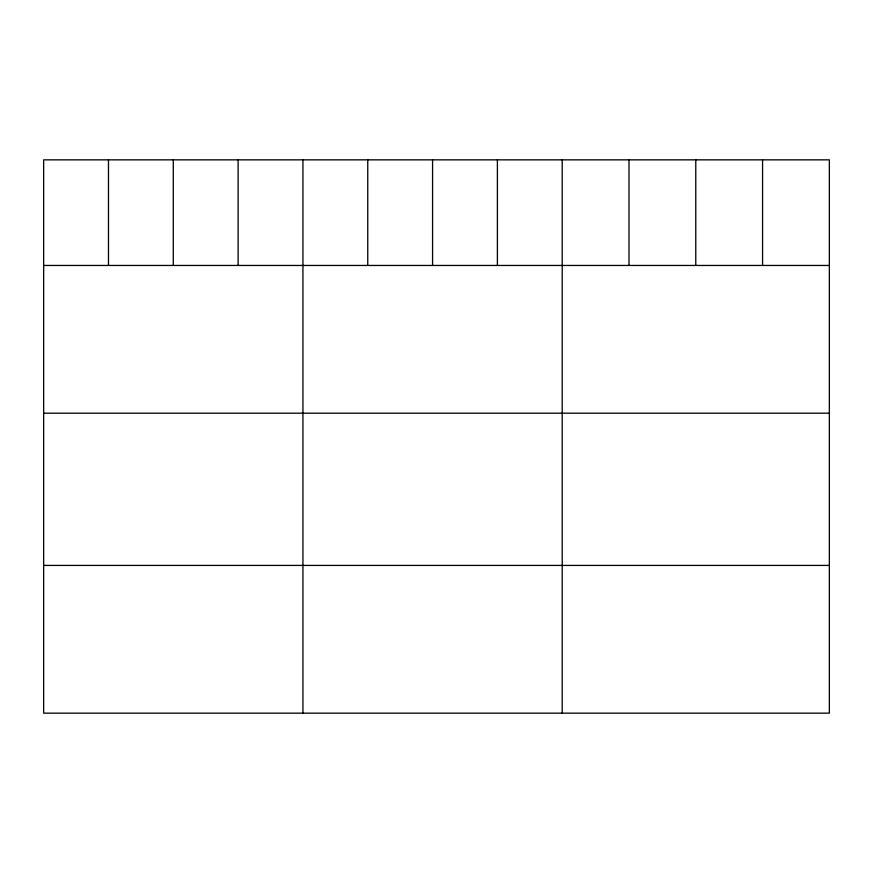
<?xml version="1.0" encoding="UTF-8"?>
<svg xmlns="http://www.w3.org/2000/svg" width="873" height="873" viewBox="0 0 873 873"><rect width="100%" height="100%" fill="white"/><g stroke="black" fill="none" stroke-linecap="round" stroke-linejoin="round"><path stroke-width="1.31" d="M829.35 265.457L829.35 713.154L43.65 713.154L43.65 159.846L829.35 159.846L829.35 265.457L43.65 265.457M43.65 413.191L829.35 413.191M43.65 565.42L829.35 565.42M762.566 159.846L762.566 265.457M695.781 159.846L695.781 265.457M628.996 159.846L628.996 265.457M562.212 159.846L562.212 713.154M497.392 159.846L497.392 265.457M432.572 159.846L432.572 265.457M367.751 159.846L367.751 265.457M302.931 159.846L302.931 713.154M238.111 159.846L238.111 265.457M173.291 159.846L173.291 265.457M108.47 159.846L108.47 265.457"/></g></svg>
